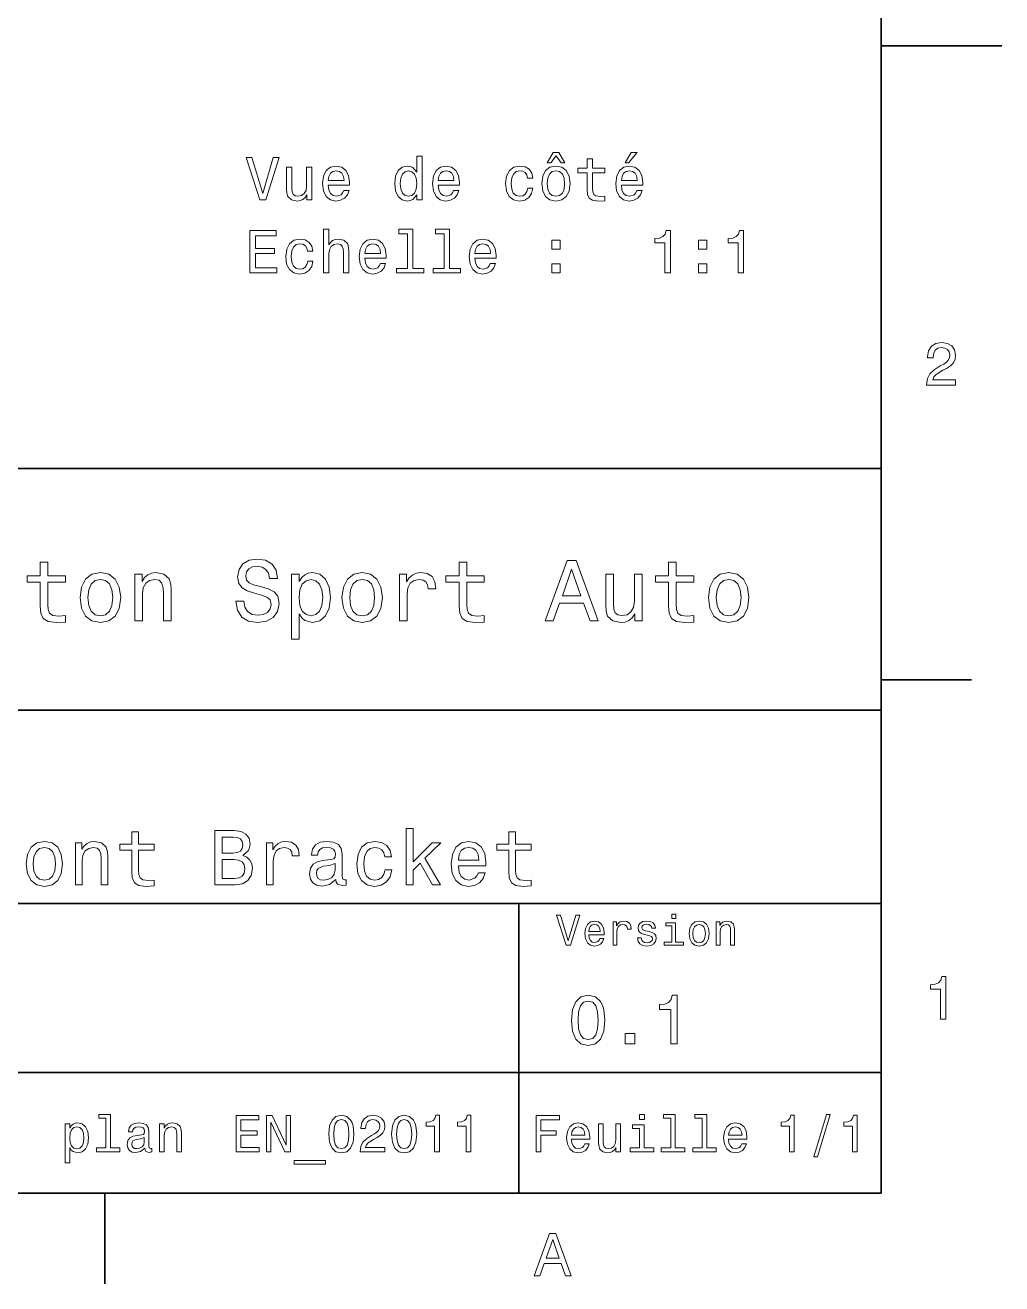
# Model space of a CAD drawing. Extents: x 0 to 297, y 0 to 210.
# Drawn here: x 216.1 to 297, y 2.5 to 106.7 of the extents above; entities that cross this region are included whole.
import ezdxf

# ---------------------------------------------------------------- set-up
doc = ezdxf.new("R2010")
doc.units = 0

msp = doc.modelspace()

# ---------------------------------------------------------------- linework, layer by layer
at = {"color": 7, "lineweight": 35}
for p, q in [((287, 10), (287, 200)), ((97, 70), (287, 70)), ((287, 70), (287, 10)), ((162, 50), (287, 50)), ((162, 34), (287, 34)), ((257, 10), (257, 34)), ((162, 20), (287, 20)), ((10, 10), (287, 10)), ((97, 10), (287, 10))]:
    msp.add_line(p, q, dxfattribs=at)
at = {"color": 7, "lineweight": 35, "ltscale": 0.25}
msp.add_line((287, 105), (297, 105), dxfattribs=at)
at = {"color": 7, "lineweight": 35, "ltscale": 0.1875}
for p, q in [((287, 52.5), (294.5, 52.5)), ((222.699997, 10), (222.699997, 2.5))]:
    msp.add_line(p, q, dxfattribs=at)
at = {"color": 7, "lineweight": 13}
for points in [[(259.344025, 95.318878), (259.641571, 95.318878), (260.070251, 95.878677), (260.493866, 95.318878), (260.791412, 95.318878), (260.312317, 96.176224), (259.828156, 96.176224)], [(265.789246, 95.318878), (266.086823, 95.318878), (266.787811, 96.176224), (266.293579, 96.176224)], [(236.654541, 95.747551), (235.777008, 92.767006), (234.874283, 95.747551), (234.395172, 95.747551), (235.524857, 92.242508), (236.029175, 92.242508), (237.133636, 95.747551)], [(239.856979, 94.950722), (239.413177, 94.950722), (239.413177, 93.387321), (239.362747, 93.024208), (239.216492, 92.761963), (238.989548, 92.600578), (238.692001, 92.550148), (238.454971, 92.590492), (238.303665, 92.711525), (238.217941, 92.918297), (238.197769, 93.210808), (238.197769, 94.950722), (237.753967, 94.950722), (237.753967, 93.170464), (237.769089, 92.812393), (237.864914, 92.514839), (238.157425, 92.242508), (238.626434, 92.14669), (238.878601, 92.181992), (239.095459, 92.272766), (239.282059, 92.429108), (239.43335, 92.656052), (239.43335, 92.242508), (239.856979, 92.242508)], [(241.193436, 93.46801), (242.968658, 93.46801), (242.973694, 93.674782), (242.893005, 94.254753), (242.671112, 94.688477), (242.318085, 94.950722), (241.84906, 95.046539), (241.390121, 94.945679), (241.037094, 94.663254), (240.81015, 94.204323), (240.729462, 93.599136), (240.805115, 92.978821), (241.032059, 92.524925), (241.380035, 92.242508), (241.833923, 92.14669), (242.227295, 92.21225), (242.550064, 92.38372), (242.787094, 92.656052), (242.923264, 93.019165), (242.484512, 93.019165), (242.393723, 92.817436), (242.262604, 92.666138), (241.889404, 92.545105), (241.601944, 92.600578), (241.385086, 92.777092), (241.243866, 93.064552), (241.193436, 93.452881)], [(248.541428, 92.661095), (248.541428, 92.242508), (248.985229, 92.242508), (248.985229, 95.863548), (248.546463, 95.863548), (248.546463, 94.537178), (248.208572, 94.920464), (248.001801, 95.011238), (247.764771, 95.046539), (247.33609, 94.945679), (247.003235, 94.663254), (246.786377, 94.209366), (246.710739, 93.599136), (246.786377, 92.988907), (247.003235, 92.529968), (247.33609, 92.242508), (247.764771, 92.14669), (248.001801, 92.181992), (248.213608, 92.272766)], [(250.301514, 93.46801), (252.076721, 93.46801), (252.081772, 93.674782), (252.001083, 94.254753), (251.779175, 94.688477), (251.426147, 94.950722), (250.957123, 95.046539), (250.498199, 94.945679), (250.145172, 94.663254), (249.918228, 94.204323), (249.83754, 93.599136), (249.913177, 92.978821), (250.140121, 92.524925), (250.488113, 92.242508), (250.942001, 92.14669), (251.335373, 92.21225), (251.658142, 92.38372), (251.895172, 92.656052), (252.031342, 93.019165), (251.592575, 93.019165), (251.501801, 92.817436), (251.370667, 92.666138), (250.997482, 92.545105), (250.710007, 92.600578), (250.493149, 92.777092), (250.351944, 93.064552), (250.301514, 93.452881)], [(257.710022, 94.053024), (258.148773, 94.053024), (258.057983, 94.456482), (257.841125, 94.774208), (257.503235, 94.970894), (257.064484, 95.046539), (256.580322, 94.945679), (256.212158, 94.663254), (255.980194, 94.204323), (255.89949, 93.58905), (255.975143, 92.978821), (256.202087, 92.524925), (256.56015, 92.242508), (257.049347, 92.14669), (257.483063, 92.222336), (257.820953, 92.434151), (258.052948, 92.767006), (258.153809, 93.210808), (257.730194, 93.210808), (257.654541, 92.928391), (257.513336, 92.716568), (257.311584, 92.585449), (257.064484, 92.545105), (256.756836, 92.610664), (256.534943, 92.812393), (256.398773, 93.140205), (256.353394, 93.604179), (256.398773, 94.058067), (256.539978, 94.38588), (256.766937, 94.587608), (257.064484, 94.658211), (257.326721, 94.612823), (257.523407, 94.496834), (257.654541, 94.305191)], [(258.890137, 93.594093), (258.970825, 92.978821), (259.20282, 92.524925), (259.570953, 92.242508), (260.065186, 92.14669), (260.554382, 92.242508), (260.922546, 92.519882), (261.154541, 92.973778), (261.240265, 93.594093), (261.154541, 94.209366), (260.922546, 94.668297), (260.554382, 94.945679), (260.065186, 95.046539), (259.570953, 94.945679), (259.20282, 94.663254), (258.970825, 94.209366)], [(262.652374, 94.481705), (262.652374, 93.125076), (262.682648, 92.68631), (262.823853, 92.38372), (263.106262, 92.207207), (263.585358, 92.14669), (264.109863, 92.171906), (264.109863, 92.555191), (263.726593, 92.524925), (263.378601, 92.565277), (263.191986, 92.691353), (263.111298, 92.903168), (263.096191, 93.200722), (263.096191, 94.481705), (264.109863, 94.481705), (264.109863, 94.85994), (263.096191, 94.85994), (263.096191, 95.651733), (262.652374, 95.651733), (262.652374, 94.85994), (261.885803, 94.85994), (261.885803, 94.481705)], [(265.481628, 93.46801), (267.256836, 93.46801), (267.261871, 93.674782), (267.181183, 94.254753), (266.95929, 94.688477), (266.606262, 94.950722), (266.137238, 95.046539), (265.678314, 94.945679), (265.325287, 94.663254), (265.098328, 94.204323), (265.017639, 93.599136), (265.093292, 92.978821), (265.320251, 92.524925), (265.668213, 92.242508), (266.122101, 92.14669), (266.515503, 92.21225), (266.838257, 92.38372), (267.075287, 92.656052), (267.211456, 93.019165), (266.772705, 93.019165), (266.681915, 92.817436), (266.550781, 92.666138), (266.177582, 92.545105), (265.890137, 92.600578), (265.673279, 92.777092), (265.532043, 93.064552), (265.481628, 93.452881)], [(241.193436, 93.841209), (241.248917, 94.189194), (241.385086, 94.446396), (241.591858, 94.602737), (241.864197, 94.658211), (242.131485, 94.602737), (242.338257, 94.446396), (242.46434, 94.189194), (242.50972, 93.841209)], [(247.840408, 94.648125), (248.132919, 94.577522), (248.354828, 94.380836), (248.485947, 94.053024), (248.536377, 93.599136), (248.485947, 93.140205), (248.354828, 92.812393), (248.132919, 92.610664), (247.840408, 92.545105), (247.563034, 92.610664), (247.351227, 92.812393), (247.210007, 93.145248), (247.164627, 93.599136), (247.210007, 94.047981), (247.351227, 94.375793), (247.563034, 94.577522)], [(250.301514, 93.841209), (250.356979, 94.189194), (250.493149, 94.446396), (250.699921, 94.602737), (250.97226, 94.658211), (251.239548, 94.602737), (251.44632, 94.446396), (251.572403, 94.189194), (251.617798, 93.841209)], [(259.344025, 93.599136), (259.389404, 94.053024), (259.530609, 94.380836), (259.757568, 94.582565), (260.065186, 94.653168), (260.367798, 94.582565), (260.594727, 94.38588), (260.735962, 94.053024), (260.786377, 93.599136), (260.735962, 93.140205), (260.594727, 92.80735), (260.367798, 92.605621), (260.065186, 92.540062), (259.757568, 92.605621), (259.530609, 92.80735), (259.389404, 93.140205)], [(265.481628, 93.841209), (265.537109, 94.189194), (265.673279, 94.446396), (265.880035, 94.602737), (266.152374, 94.658211), (266.419678, 94.602737), (266.626434, 94.446396), (266.752502, 94.189194), (266.797913, 93.841209)], [(234.717941, 86.195679), (236.936951, 86.195679), (236.936951, 86.619308), (235.181915, 86.619308), (235.181915, 87.804466), (236.745316, 87.804466), (236.745316, 88.223053), (235.181915, 88.223053), (235.181915, 89.272049), (236.896606, 89.272049), (236.896606, 89.695679), (234.717941, 89.695679)], [(240.805115, 86.195679), (241.248917, 86.195679), (241.248917, 87.759079), (241.294312, 88.117149), (241.440552, 88.379395), (241.667511, 88.540779), (241.970093, 88.601295), (242.212173, 88.550865), (242.363464, 88.414696), (242.439117, 88.187752), (242.46434, 87.885162), (242.46434, 86.195679), (242.908142, 86.195679), (242.908142, 87.975937), (242.88797, 88.334007), (242.79718, 88.631561), (242.499634, 88.903893), (242.03566, 88.99971), (241.783493, 88.964409), (241.566635, 88.868591), (241.385086, 88.717293), (241.248917, 88.510521), (241.248917, 89.816719), (240.805115, 89.816719)], [(247.75972, 89.44352), (247.75972, 86.568878), (246.846893, 86.568878), (246.846893, 86.195679), (249.111313, 86.195679), (249.111313, 86.568878), (248.203522, 86.568878), (248.203522, 89.816719), (247.063751, 89.816719), (247.063751, 89.44352)], [(250.795746, 89.44352), (250.795746, 86.568878), (249.882919, 86.568878), (249.882919, 86.195679), (252.147339, 86.195679), (252.147339, 86.568878), (251.239548, 86.568878), (251.239548, 89.816719), (250.099777, 89.816719), (250.099777, 89.44352)], [(269.082489, 86.195679), (269.541412, 86.195679), (269.541412, 89.720894), (269.198486, 89.720894), (269.107697, 89.413261), (268.926147, 89.206482), (268.648773, 89.085449), (268.265472, 89.045105), (268.265472, 88.687035), (269.082489, 88.687035)], [(275.154541, 86.195679), (275.613464, 86.195679), (275.613464, 89.720894), (275.270538, 89.720894), (275.179749, 89.413261), (274.998199, 89.206482), (274.720825, 89.085449), (274.337524, 89.045105), (274.337524, 88.687035), (275.154541, 88.687035)], [(239.493866, 88.006195), (239.932632, 88.006195), (239.841858, 88.409653), (239.625, 88.727379), (239.287094, 88.924065), (238.848343, 88.99971), (238.364197, 88.898849), (237.996033, 88.616425), (237.764053, 88.157494), (237.68335, 87.542221), (237.759003, 86.931992), (237.985947, 86.478096), (238.344025, 86.195679), (238.833206, 86.099861), (239.266922, 86.175507), (239.604828, 86.387321), (239.836807, 86.720177), (239.937683, 87.163979), (239.514053, 87.163979), (239.4384, 86.881561), (239.29718, 86.669739), (239.095459, 86.53862), (238.848343, 86.498276), (238.54071, 86.563835), (238.318802, 86.765564), (238.182632, 87.093376), (238.137238, 87.55735), (238.182632, 88.011238), (238.323837, 88.33905), (238.550797, 88.540779), (238.848343, 88.611382), (239.11058, 88.565994), (239.307281, 88.450005), (239.4384, 88.258362)], [(244.229462, 87.421181), (246.004684, 87.421181), (246.00972, 87.627953), (245.929031, 88.207924), (245.707123, 88.641647), (245.354111, 88.903893), (244.885086, 88.99971), (244.426147, 88.898849), (244.07312, 88.616425), (243.846176, 88.157494), (243.765488, 87.552307), (243.841141, 86.931992), (244.068085, 86.478096), (244.416061, 86.195679), (244.869949, 86.099861), (245.263321, 86.165421), (245.58609, 86.336891), (245.82312, 86.609222), (245.95929, 86.972336), (245.520538, 86.972336), (245.429749, 86.770607), (245.29863, 86.619308), (244.92543, 86.498276), (244.63797, 86.553749), (244.421112, 86.730263), (244.279892, 87.017723), (244.229462, 87.406052)], [(244.229462, 87.79438), (244.284943, 88.142365), (244.421112, 88.399567), (244.627884, 88.555908), (244.900208, 88.611382), (245.167511, 88.555908), (245.374283, 88.399567), (245.500351, 88.142365), (245.545746, 87.79438)], [(253.33754, 87.421181), (255.112747, 87.421181), (255.117798, 87.627953), (255.037109, 88.207924), (254.815201, 88.641647), (254.462173, 88.903893), (253.993149, 88.99971), (253.534225, 88.898849), (253.181198, 88.616425), (252.954254, 88.157494), (252.87355, 87.552307), (252.949203, 86.931992), (253.176147, 86.478096), (253.524139, 86.195679), (253.978027, 86.099861), (254.371399, 86.165421), (254.694168, 86.336891), (254.931198, 86.609222), (255.067352, 86.972336), (254.628601, 86.972336), (254.537827, 86.770607), (254.406693, 86.619308), (254.033493, 86.498276), (253.746033, 86.553749), (253.529175, 86.730263), (253.38797, 87.017723), (253.33754, 87.406052)], [(253.33754, 87.79438), (253.393005, 88.142365), (253.529175, 88.399567), (253.735947, 88.555908), (254.008286, 88.611382), (254.275574, 88.555908), (254.482346, 88.399567), (254.608429, 88.142365), (254.653809, 87.79438)], [(259.717224, 88.152451), (260.413177, 88.152451), (260.413177, 88.903893), (259.717224, 88.903893)], [(271.861298, 88.152451), (272.557281, 88.152451), (272.557281, 88.903893), (271.861298, 88.903893)], [(259.717224, 86.195679), (260.413177, 86.195679), (260.413177, 86.947121), (259.717224, 86.947121)], [(271.861298, 86.195679), (272.557281, 86.195679), (272.557281, 86.947121), (271.861298, 86.947121)], [(290.76947, 76.916786), (293.175079, 76.916786), (293.175079, 77.350502), (291.273773, 77.350502), (291.3797, 77.587532), (291.561249, 77.784218), (292.121033, 78.142288), (292.418579, 78.293587), (292.751434, 78.510445), (292.988464, 78.762604), (293.124634, 79.060158), (293.175079, 79.398056), (293.089355, 79.821686), (292.852325, 80.154541), (292.489197, 80.366356), (292.020172, 80.442001), (291.536041, 80.35627), (291.167877, 80.119232), (290.930847, 79.740997), (290.850159, 79.241714), (290.850159, 79.171112), (291.309082, 79.171112), (291.309082, 79.211456), (291.354462, 79.554398), (291.490631, 79.806557), (291.707489, 79.967941), (291.994965, 80.023415), (292.287476, 79.972984), (292.504333, 79.846901), (292.645538, 79.650215), (292.695984, 79.403099), (292.660675, 79.171112), (292.56485, 78.974426), (292.403473, 78.802956), (292.181549, 78.651657), (291.884003, 78.490273), (291.389771, 78.177589), (291.041779, 77.844742), (290.835022, 77.441284), (290.76947, 76.931915)], [(217.353027, 60.579971), (217.353027, 58.64193), (217.396255, 58.015129), (217.597992, 57.582851), (218.001434, 57.330688), (218.685883, 57.244236), (219.43515, 57.280258), (219.43515, 57.827808), (218.887604, 57.78458), (218.390488, 57.842216), (218.123917, 58.022331), (218.008652, 58.324928), (217.98703, 58.75), (217.98703, 60.579971), (219.43515, 60.579971), (219.43515, 61.120316), (217.98703, 61.120316), (217.98703, 62.251438), (217.353027, 62.251438), (217.353027, 61.120316), (216.257935, 61.120316), (216.257935, 60.579971)], [(234.20462, 59.030979), (233.548996, 59.030979), (233.693085, 58.267288), (234.053314, 57.70533), (234.608078, 57.366714), (235.357361, 57.244236), (236.099426, 57.359509), (236.654175, 57.67651), (237.007202, 58.17363), (237.136902, 58.82925), (237.028824, 59.420029), (236.726227, 59.801872), (236.236313, 60.054031), (235.580704, 60.241352), (235.018738, 60.378242), (234.651306, 60.536743), (234.442368, 60.767288), (234.377533, 61.127522), (234.442368, 61.451729), (234.629684, 61.696686), (234.917877, 61.862389), (235.314133, 61.920029), (235.71759, 61.84798), (236.034592, 61.653458), (236.24353, 61.32925), (236.344391, 60.889767), (237, 60.889767), (237, 60.904179), (236.884735, 61.581409), (236.546112, 62.085732), (236.01297, 62.402737), (235.292511, 62.510807), (234.644104, 62.402737), (234.139771, 62.100143), (233.815567, 61.631844), (233.700287, 61.026657), (233.793961, 60.486309), (234.067734, 60.118874), (234.5, 59.873917), (235.09079, 59.6866), (235.674362, 59.520893), (236.113831, 59.362389), (236.380402, 59.131844), (236.47406, 58.757202), (236.387619, 58.375359), (236.164276, 58.087173), (235.825653, 57.907059), (235.386169, 57.849422), (234.896255, 57.928673), (234.521622, 58.159222), (234.283875, 58.533859)], [(252.05043, 60.579971), (252.05043, 58.64193), (252.093658, 58.015129), (252.29538, 57.582851), (252.698853, 57.330688), (253.383286, 57.244236), (254.132568, 57.280258), (254.132568, 57.827808), (253.585022, 57.78458), (253.087891, 57.842216), (252.82132, 58.022331), (252.706055, 58.324928), (252.684448, 58.75), (252.684448, 60.579971), (254.132568, 60.579971), (254.132568, 61.120316), (252.684448, 61.120316), (252.684448, 62.251438), (252.05043, 62.251438), (252.05043, 61.120316), (250.955322, 61.120316), (250.955322, 60.579971)], [(259.175781, 57.381123), (259.838623, 57.381123), (260.364563, 58.850864), (262.360229, 58.850864), (262.886169, 57.381123), (263.563416, 57.381123), (261.733429, 62.388329), (260.998566, 62.388329)], [(260.595093, 59.463257), (261.365997, 61.667866), (262.136902, 59.463257)], [(269.399109, 60.579971), (269.399109, 58.64193), (269.442352, 58.015129), (269.644073, 57.582851), (270.047546, 57.330688), (270.731995, 57.244236), (271.481262, 57.280258), (271.481262, 57.827808), (270.933716, 57.78458), (270.436584, 57.842216), (270.170013, 58.022331), (270.054749, 58.324928), (270.033142, 58.75), (270.033142, 60.579971), (271.481262, 60.579971), (271.481262, 61.120316), (270.033142, 61.120316), (270.033142, 62.251438), (269.399109, 62.251438), (269.399109, 61.120316), (268.304016, 61.120316), (268.304016, 60.579971)], [(220.65274, 59.311958), (220.768005, 58.432995), (221.099426, 57.78458), (221.625366, 57.381123), (222.331421, 57.244236), (223.030258, 57.381123), (223.556198, 57.777374), (223.887604, 58.425793), (224.010086, 59.311958), (223.887604, 60.190922), (223.556198, 60.846542), (223.030258, 61.242794), (222.331421, 61.386887), (221.625366, 61.242794), (221.099426, 60.839336), (220.768005, 60.190922)], [(221.301147, 59.319164), (221.365997, 59.967579), (221.567719, 60.435879), (221.891937, 60.72406), (222.331421, 60.824928), (222.763687, 60.72406), (223.087891, 60.443081), (223.289627, 59.967579), (223.361679, 59.319164), (223.289627, 58.663544), (223.087891, 58.188038), (222.763687, 57.899853), (222.331421, 57.806194), (221.891937, 57.899853), (221.567719, 58.188038), (221.365997, 58.663544)], [(225.177246, 57.381123), (225.811249, 57.381123), (225.811249, 59.614552), (225.876083, 60.12608), (226.085022, 60.500717), (226.409225, 60.731266), (226.841507, 60.817722), (227.187317, 60.745674), (227.403458, 60.551151), (227.511536, 60.226944), (227.547546, 59.794666), (227.547546, 57.381123), (228.181564, 57.381123), (228.181564, 59.924351), (228.15274, 60.435879), (228.023056, 60.86095), (227.597992, 61.25), (226.935165, 61.386887), (226.567719, 61.336452), (226.257935, 61.199566), (225.991364, 60.969017), (225.782425, 60.659222), (225.782425, 61.25), (225.177246, 61.25)], [(238.786743, 60.652016), (238.786743, 61.25), (238.15274, 61.25), (238.15274, 55.882565), (238.786743, 55.882565), (238.786743, 57.971901), (239.010101, 57.633286), (239.262253, 57.409943), (239.896271, 57.244236), (240.50145, 57.381123), (240.976959, 57.791786), (241.286743, 58.440201), (241.402023, 59.319164), (241.286743, 60.190922), (240.976959, 60.839336), (240.50145, 61.242794), (239.896271, 61.386887), (239.550446, 61.343658), (239.255051, 61.206772), (239.002899, 60.976223)], [(239.788193, 57.8134), (239.363129, 57.907059), (239.053314, 58.195244), (238.858795, 58.663544), (238.793945, 59.319164), (238.858795, 59.967579), (239.053314, 60.435879), (239.363129, 60.716858), (239.788193, 60.817722), (240.177246, 60.716858), (240.48703, 60.428673), (240.681564, 59.960373), (240.753601, 59.319164), (240.681564, 58.67075), (240.48703, 58.195244), (240.177246, 57.907059)], [(242.338623, 59.311958), (242.453888, 58.432995), (242.785309, 57.78458), (243.311249, 57.381123), (244.017303, 57.244236), (244.716141, 57.381123), (245.242081, 57.777374), (245.573486, 58.425793), (245.695969, 59.311958), (245.573486, 60.190922), (245.242081, 60.846542), (244.716141, 61.242794), (244.017303, 61.386887), (243.311249, 61.242794), (242.785309, 60.839336), (242.453888, 60.190922)], [(242.98703, 59.319164), (243.05188, 59.967579), (243.253601, 60.435879), (243.57782, 60.72406), (244.017303, 60.824928), (244.449585, 60.72406), (244.773773, 60.443081), (244.97551, 59.967579), (245.047546, 59.319164), (244.97551, 58.663544), (244.773773, 58.188038), (244.449585, 57.899853), (244.017303, 57.806194), (243.57782, 57.899853), (243.253601, 58.188038), (243.05188, 58.663544)], [(247.100861, 57.381123), (247.734863, 57.381123), (247.734863, 59.592937), (247.799713, 60.12608), (247.994232, 60.507923), (248.311249, 60.738472), (248.736313, 60.817722), (249.053314, 60.767288), (249.291077, 60.623199), (249.435165, 60.378242), (249.485596, 60.046829), (250.126801, 60.046829), (250.040344, 60.630402), (249.802597, 61.048271), (249.406342, 61.30043), (248.865997, 61.386887), (248.498566, 61.32925), (248.181549, 61.185158), (247.900574, 60.940201), (247.677246, 60.608788), (247.677246, 61.25), (247.100861, 61.25)], [(267.194519, 61.25), (266.560516, 61.25), (266.560516, 59.016571), (266.488464, 58.497837), (266.279541, 58.123196), (265.955322, 57.892651), (265.530243, 57.820602), (265.19165, 57.878242), (264.975494, 58.051151), (264.853027, 58.346542), (264.824219, 58.764408), (264.824219, 61.25), (264.190186, 61.25), (264.190186, 58.706772), (264.211792, 58.195244), (264.348694, 57.770172), (264.766571, 57.381123), (265.436584, 57.244236), (265.796814, 57.294666), (266.106628, 57.424351), (266.373199, 57.647694), (266.589325, 57.971901), (266.589325, 57.381123), (267.194519, 57.381123)], [(272.698853, 59.311958), (272.814117, 58.432995), (273.145508, 57.78458), (273.671448, 57.381123), (274.377502, 57.244236), (275.076355, 57.381123), (275.602295, 57.777374), (275.933716, 58.425793), (276.056183, 59.311958), (275.933716, 60.190922), (275.602295, 60.846542), (275.076355, 61.242794), (274.377502, 61.386887), (273.671448, 61.242794), (273.145508, 60.839336), (272.814117, 60.190922)], [(273.34726, 59.319164), (273.412109, 59.967579), (273.613831, 60.435879), (273.938019, 60.72406), (274.377502, 60.824928), (274.809784, 60.72406), (275.134003, 60.443081), (275.335724, 59.967579), (275.407776, 59.319164), (275.335724, 58.663544), (275.134003, 58.188038), (274.809784, 57.899853), (274.377502, 57.806194), (273.938019, 57.899853), (273.613831, 58.188038), (273.412109, 58.663544)], [(224.922913, 38.409222), (224.922913, 36.664986), (224.961807, 36.100864), (225.143372, 35.711815), (225.506485, 35.484871), (226.122467, 35.407059), (226.796829, 35.43948), (226.796829, 35.932274), (226.304031, 35.893372), (225.856628, 35.945244), (225.616714, 36.107349), (225.51297, 36.379681), (225.493515, 36.762245), (225.493515, 38.409222), (226.796829, 38.409222), (226.796829, 38.895531), (225.493515, 38.895531), (225.493515, 39.913544), (224.922913, 39.913544), (224.922913, 38.895531), (223.937317, 38.895531), (223.937317, 38.409222)], [(234.117432, 37.961815), (234.57132, 38.337894), (234.688034, 38.590778), (234.726944, 38.902016), (234.642639, 39.388329), (234.389771, 39.738472), (233.981262, 39.95245), (233.41066, 40.030258), (231.809082, 40.030258), (231.809082, 35.530258), (233.501434, 35.530258), (234.104462, 35.621037), (234.551865, 35.886887), (234.830688, 36.308357), (234.927948, 36.87896), (234.869598, 37.261528), (234.713974, 37.57925), (234.46109, 37.812679)], [(247.656342, 35.530258), (248.226944, 35.530258), (248.226944, 36.755764), (248.823486, 37.332851), (249.847977, 35.530258), (250.489899, 35.530258), (249.212524, 37.728386), (250.522324, 39.012245), (249.802582, 39.012245), (248.226944, 37.443081), (248.226944, 40.185879), (247.656342, 40.185879)], [(256.150574, 38.409222), (256.150574, 36.664986), (256.189484, 36.100864), (256.371033, 35.711815), (256.734131, 35.484871), (257.350128, 35.407059), (258.024475, 35.43948), (258.024475, 35.932274), (257.531677, 35.893372), (257.08429, 35.945244), (256.84436, 36.107349), (256.740631, 36.379681), (256.721191, 36.762245), (256.721191, 38.409222), (258.024475, 38.409222), (258.024475, 38.895531), (256.721191, 38.895531), (256.721191, 39.913544), (256.150574, 39.913544), (256.150574, 38.895531), (255.164978, 38.895531), (255.164978, 38.409222)], [(216.182281, 37.268009), (216.286026, 36.476944), (216.58429, 35.893372), (217.057632, 35.530258), (217.693085, 35.407059), (218.322052, 35.530258), (218.79538, 35.886887), (219.093658, 36.470459), (219.203888, 37.268009), (219.093658, 38.059078), (218.79538, 38.649136), (218.322052, 39.005764), (217.693085, 39.135445), (217.057632, 39.005764), (216.58429, 38.642651), (216.286026, 38.059078)], [(216.765854, 37.274494), (216.824203, 37.858067), (217.005768, 38.279537), (217.297546, 38.538902), (217.693085, 38.629681), (218.082123, 38.538902), (218.373917, 38.286022), (218.555481, 37.858067), (218.620316, 37.274494), (218.555481, 36.684437), (218.373917, 36.256481), (218.082123, 35.997116), (217.693085, 35.912823), (217.297546, 35.997116), (217.005768, 36.256481), (216.824203, 36.684437)], [(220.254318, 35.530258), (220.824921, 35.530258), (220.824921, 37.540344), (220.883286, 38.000721), (221.07132, 38.337894), (221.363113, 38.545387), (221.752167, 38.623199), (222.0634, 38.558357), (222.257919, 38.383286), (222.355179, 38.091499), (222.387604, 37.70245), (222.387604, 35.530258), (222.958206, 35.530258), (222.958206, 37.819164), (222.932281, 38.279537), (222.815552, 38.662102), (222.432999, 39.012245), (221.836456, 39.135445), (221.505768, 39.090057), (221.226944, 38.966858), (220.98703, 38.759365), (220.798981, 38.480545), (220.798981, 39.012245), (220.254318, 39.012245)], [(233.28746, 38.162823), (232.405609, 38.162823), (232.405609, 39.492073), (233.339325, 39.492073), (233.689484, 39.453171), (233.935883, 39.336452), (234.085007, 39.135445), (234.136887, 38.837173), (234.078522, 38.538902), (233.922913, 38.331409), (233.657059, 38.201729)], [(236.082123, 35.530258), (236.65274, 35.530258), (236.65274, 37.520893), (236.71109, 38.000721), (236.886169, 38.344379), (237.171463, 38.551872), (237.554031, 38.623199), (237.839325, 38.577808), (238.053314, 38.448124), (238.182983, 38.227665), (238.228378, 37.929394), (238.805466, 37.929394), (238.727661, 38.454609), (238.513687, 38.830692), (238.157059, 39.057636), (237.670746, 39.135445), (237.340057, 39.083572), (237.054749, 38.953888), (236.801865, 38.733429), (236.600861, 38.435158), (236.600861, 39.012245), (236.082123, 39.012245)], [(241.840057, 35.98415), (241.840057, 35.964695), (241.872467, 35.744236), (241.969727, 35.588615), (242.378235, 35.465416), (242.695953, 35.517288), (242.695953, 35.958214), (242.559784, 35.938759), (242.378235, 36.023052), (242.34581, 36.282421), (242.34581, 38.085014), (242.268005, 38.545387), (242.041061, 38.869595), (241.645523, 39.064121), (241.087891, 39.135445), (240.543213, 39.057636), (240.141205, 38.837173), (239.888321, 38.493515), (239.804031, 38.039623), (239.804031, 38.000721), (240.316284, 38.000721), (240.361664, 38.273052), (240.504318, 38.467579), (240.737747, 38.584293), (241.068436, 38.629681), (241.386169, 38.59726), (241.613098, 38.5), (241.749268, 38.331409), (241.794662, 38.09798), (241.768723, 37.825645), (241.664978, 37.68948), (241.405609, 37.624638), (240.919312, 37.572765), (240.361664, 37.456051), (239.966125, 37.248558), (239.732697, 36.924351), (239.661377, 36.444523), (239.726227, 36.016571), (239.927231, 35.698845), (240.251434, 35.497837), (240.698837, 35.426514), (241.301865, 35.562679)], [(245.892639, 37.858067), (246.456757, 37.858067), (246.340057, 38.376801), (246.061234, 38.785301), (245.626801, 39.038185), (245.062683, 39.135445), (244.440201, 39.005764), (243.966858, 38.642651), (243.668579, 38.052593), (243.564835, 37.261528), (243.662094, 36.476944), (243.953888, 35.893372), (244.414261, 35.530258), (245.043213, 35.407059), (245.600861, 35.504322), (246.035294, 35.776657), (246.333572, 36.204609), (246.463257, 36.775215), (245.918579, 36.775215), (245.82132, 36.412102), (245.639771, 36.139767), (245.380402, 35.97118), (245.062683, 35.919308), (244.667145, 36.003601), (244.381836, 36.262966), (244.206757, 36.684437), (244.148407, 37.280979), (244.206757, 37.864552), (244.388321, 38.286022), (244.680115, 38.545387), (245.062683, 38.636166), (245.399841, 38.577808), (245.65274, 38.428673), (245.82132, 38.182274)], [(251.981262, 37.105907), (254.263672, 37.105907), (254.270172, 37.371758), (254.166412, 38.117435), (253.881119, 38.675072), (253.427231, 39.012245), (252.824203, 39.135445), (252.234146, 39.005764), (251.780243, 38.642651), (251.488464, 38.052593), (251.38472, 37.274494), (251.481979, 36.476944), (251.773773, 35.893372), (252.221176, 35.530258), (252.804749, 35.407059), (253.310516, 35.491352), (253.725494, 35.711815), (254.030243, 36.061958), (254.205322, 36.528816), (253.641205, 36.528816), (253.52449, 36.269451), (253.355896, 36.074928), (252.876068, 35.919308), (252.50647, 35.990631), (252.227661, 36.217579), (252.046097, 36.587173), (251.981262, 37.086452)], [(251.981262, 37.585735), (252.052582, 38.033138), (252.227661, 38.363831), (252.4935, 38.564842), (252.843658, 38.636166), (253.187317, 38.564842), (253.453156, 38.363831), (253.615265, 38.033138), (253.673615, 37.585735)], [(233.430115, 36.068443), (232.405609, 36.068443), (232.405609, 37.618156), (233.37175, 37.618156), (233.780258, 37.572765), (234.072037, 37.4366), (234.247116, 37.203171), (234.305466, 36.865993), (234.247116, 36.509365), (234.085007, 36.262966), (233.812683, 36.113831)], [(241.775208, 36.749279), (241.697403, 36.412102), (241.489899, 36.152737), (241.178665, 35.98415), (240.796112, 35.925793), (240.549713, 35.958214), (240.374634, 36.061958), (240.264404, 36.243515), (240.231979, 36.496395), (240.257919, 36.723343), (240.361664, 36.885445), (240.776642, 37.067001), (241.301865, 37.14481), (241.775208, 37.30043)], [(261.71109, 33.03458), (261.08429, 30.905619), (260.439484, 33.03458), (260.09726, 33.03458), (260.904175, 30.530979), (261.264404, 30.530979), (262.053314, 33.03458)], [(262.784576, 31.40634), (264.052582, 31.40634), (264.056183, 31.554033), (263.998566, 31.9683), (263.840057, 32.278099), (263.587891, 32.465416), (263.252869, 32.533859), (262.925079, 32.461815), (262.672913, 32.260086), (262.510803, 31.932276), (262.453156, 31.5), (262.507202, 31.056915), (262.669312, 30.732708), (262.917877, 30.530979), (263.242065, 30.462536), (263.523041, 30.509365), (263.753601, 30.631844), (263.922913, 30.826368), (264.020172, 31.085733), (263.706787, 31.085733), (263.641937, 30.941643), (263.548279, 30.833572), (263.281708, 30.747118), (263.076355, 30.786743), (262.921478, 30.912823), (262.820618, 31.118155), (262.784576, 31.395533)], [(264.794678, 30.530979), (265.111664, 30.530979), (265.111664, 31.636887), (265.144104, 31.903458), (265.241364, 32.094379), (265.399841, 32.209652), (265.612396, 32.249279), (265.770905, 32.224064), (265.889771, 32.152016), (265.961823, 32.029537), (265.98703, 31.863832), (266.307648, 31.863832), (266.264404, 32.155621), (266.145538, 32.364552), (265.947418, 32.490635), (265.677246, 32.533859), (265.49353, 32.505043), (265.335022, 32.432995), (265.194519, 32.310516), (265.082855, 32.144814), (265.082855, 32.465416), (264.794678, 32.465416)], [(267.791779, 31.658501), (267.485596, 31.730547), (267.258636, 31.8134), (267.182983, 31.982708), (267.20462, 32.101585), (267.280273, 32.188038), (267.40274, 32.242073), (267.579254, 32.263687), (267.748566, 32.242073), (267.881836, 32.177231), (267.968292, 32.079971), (268.004333, 31.950287), (268.314117, 31.950287), (268.314117, 31.957493), (268.260101, 32.191643), (268.112396, 32.375359), (267.881836, 32.490635), (267.579254, 32.533859), (267.273041, 32.490635), (267.049713, 32.371758), (266.90921, 32.195244), (266.865997, 31.971901), (266.898407, 31.755764), (266.999268, 31.604465), (267.164978, 31.496397), (267.406342, 31.420748), (267.759369, 31.334293), (267.975494, 31.244236), (268.033142, 31.17219), (268.054749, 31.064121), (268.022339, 30.930836), (267.935883, 30.829971), (267.79538, 30.765129), (267.608063, 30.743515), (267.409943, 30.765129), (267.265839, 30.840778), (267.168579, 30.963255), (267.128967, 31.132565), (266.822754, 31.132565), (266.873199, 30.844379), (267.020905, 30.635447), (267.255035, 30.509365), (267.579254, 30.462536), (267.917877, 30.509365), (268.166412, 30.635447), (268.317719, 30.837175), (268.371765, 31.100143), (268.332123, 31.327089), (268.220459, 31.481987), (268.036743, 31.582851)], [(269.981995, 30.79755), (269.981995, 32.400574), (269.167877, 32.400574), (269.167877, 32.130402), (269.664978, 32.130402), (269.664978, 30.79755), (269.016571, 30.79755), (269.016571, 30.530979), (270.637604, 30.530979), (270.637604, 30.79755)], [(269.992798, 33.117435), (269.657776, 33.117435), (269.657776, 32.757202), (269.992798, 32.757202)], [(271.087891, 31.496397), (271.145538, 31.056915), (271.311249, 30.732708), (271.574219, 30.530979), (271.927246, 30.462536), (272.276672, 30.530979), (272.539612, 30.729107), (272.705322, 31.053314), (272.766571, 31.496397), (272.705322, 31.935879), (272.539612, 32.263687), (272.276672, 32.461815), (271.927246, 32.533859), (271.574219, 32.461815), (271.311249, 32.260086), (271.145538, 31.935879)], [(273.350159, 30.530979), (273.667145, 30.530979), (273.667145, 31.647694), (273.699554, 31.903458), (273.804047, 32.090778), (273.966125, 32.206051), (274.182281, 32.249279), (274.355194, 32.213257), (274.463257, 32.115993), (274.517303, 31.95389), (274.535309, 31.737751), (274.535309, 30.530979), (274.852295, 30.530979), (274.852295, 31.802593), (274.837891, 32.058357), (274.773041, 32.270893), (274.560516, 32.465416), (274.229095, 32.533859), (274.04538, 32.508644), (273.890503, 32.440201), (273.757202, 32.324928), (273.65274, 32.170029), (273.65274, 32.465416), (273.350159, 32.465416)], [(262.784576, 31.672911), (262.824219, 31.921469), (262.921478, 32.105186), (263.069153, 32.216858), (263.263702, 32.256485), (263.45462, 32.216858), (263.602295, 32.105186), (263.692352, 31.921469), (263.724792, 31.672911)], [(271.412109, 31.5), (271.444519, 31.824207), (271.54538, 32.058357), (271.707489, 32.20245), (271.927246, 32.25288), (272.143372, 32.20245), (272.305481, 32.061958), (272.406342, 31.824207), (272.442352, 31.5), (272.406342, 31.17219), (272.305481, 30.934437), (272.143372, 30.790344), (271.927246, 30.743515), (271.707489, 30.790344), (271.54538, 30.934437), (271.444519, 31.17219)], [(291.909241, 24.416786), (292.368164, 24.416786), (292.368164, 27.942001), (292.025208, 27.942001), (291.934448, 27.634365), (291.752899, 27.427593), (291.475525, 27.306557), (291.092224, 27.266211), (291.092224, 26.90814), (291.909241, 26.90814)], [(261.345825, 24.314121), (261.432281, 23.409224), (261.703156, 22.763689), (262.135437, 22.371759), (262.734863, 22.244957), (263.328522, 22.371759), (263.760803, 22.763689), (264.02594, 23.409224), (264.118164, 24.314121), (264.02594, 25.213257), (263.916412, 25.570606), (263.760803, 25.864553), (263.328522, 26.256485), (262.734863, 26.38905), (262.135437, 26.256485), (261.703156, 25.858791), (261.432281, 25.213257)], [(269.570618, 22.360231), (270.095093, 22.360231), (270.095093, 26.38905), (269.703156, 26.38905), (269.599426, 26.037464), (269.391937, 25.801153), (269.074921, 25.662825), (268.636902, 25.616714), (268.636902, 25.207493), (269.570618, 25.207493)], [(261.899139, 24.314121), (261.945251, 25.011528), (262.089325, 25.51297), (262.348694, 25.806917), (262.734863, 25.910664), (263.115265, 25.806917), (263.374634, 25.51297), (263.518738, 25.011528), (263.56485, 24.314121), (263.518738, 23.610952), (263.374634, 23.10951), (263.115265, 22.815563), (262.734863, 22.717581), (262.348694, 22.815563), (262.089325, 23.10951), (261.945251, 23.610952)], [(265.806915, 22.360231), (266.602295, 22.360231), (266.602295, 23.219021), (265.806915, 23.219021)], [(219.788193, 15.391211), (219.788193, 15.75), (219.407776, 15.75), (219.407776, 12.529539), (219.788193, 12.529539), (219.788193, 13.783141), (219.922195, 13.579971), (220.073486, 13.445966), (220.453888, 13.346542), (220.817001, 13.428675), (221.10231, 13.675073), (221.288193, 14.064121), (221.357346, 14.591499), (221.288193, 15.114553), (221.10231, 15.503603), (220.817001, 15.745678), (220.453888, 15.832133), (220.246399, 15.806196), (220.069168, 15.724064), (219.917877, 15.585735)], [(222.788193, 16.212536), (222.788193, 13.748559), (222.005768, 13.748559), (222.005768, 13.428675), (223.946686, 13.428675), (223.946686, 13.748559), (223.168594, 13.748559), (223.168594, 16.532421), (222.19165, 16.532421), (222.19165, 16.212536)], [(226.01297, 13.731268), (226.01297, 13.7183), (226.034592, 13.571326), (226.099426, 13.46758), (226.371765, 13.385448), (226.583588, 13.42003), (226.583588, 13.713977), (226.492798, 13.701009), (226.371765, 13.757205), (226.350159, 13.930116), (226.350159, 15.131845), (226.298279, 15.438761), (226.146973, 15.6549), (225.883286, 15.784582), (225.511536, 15.832133), (225.148422, 15.78026), (224.880402, 15.633286), (224.711823, 15.404179), (224.655624, 15.101585), (224.655624, 15.075649), (224.997131, 15.075649), (225.027374, 15.257205), (225.122482, 15.386889), (225.278107, 15.464698), (225.498566, 15.494957), (225.710388, 15.473343), (225.861679, 15.408502), (225.952454, 15.29611), (225.982712, 15.140491), (225.965424, 14.958934), (225.896255, 14.868156), (225.723343, 14.824928), (225.399139, 14.790346), (225.027374, 14.712537), (224.763687, 14.574208), (224.608078, 14.358069), (224.560516, 14.038185), (224.60376, 13.752882), (224.737762, 13.541066), (224.953888, 13.407061), (225.252167, 13.35951), (225.654175, 13.450289)], [(227.236313, 13.428675), (227.616714, 13.428675), (227.616714, 14.768732), (227.655624, 15.075649), (227.780975, 15.300432), (227.97551, 15.438761), (228.234879, 15.490635), (228.442368, 15.447407), (228.572052, 15.330692), (228.636887, 15.136168), (228.658508, 14.876801), (228.658508, 13.428675), (229.03891, 13.428675), (229.03891, 14.954612), (229.021622, 15.261528), (228.943817, 15.516571), (228.688766, 15.75), (228.291077, 15.832133), (228.070618, 15.801874), (227.884735, 15.719741), (227.724792, 15.581412), (227.599426, 15.395534), (227.599426, 15.75), (227.236313, 15.75)], [(233.574921, 13.428675), (235.476944, 13.428675), (235.476944, 13.791787), (233.97261, 13.791787), (233.97261, 14.807637), (235.312668, 14.807637), (235.312668, 15.166427), (233.97261, 15.166427), (233.97261, 16.065563), (235.442352, 16.065563), (235.442352, 16.428675), (233.574921, 16.428675)], [(236.099411, 13.428675), (236.458206, 13.428675), (236.458206, 15.888329), (237.608063, 13.428675), (238.070602, 13.428675), (238.070602, 16.428675), (237.707489, 16.428675), (237.707489, 13.969021), (236.570602, 16.428675), (236.099411, 16.428675)], [(241.247833, 14.894093), (241.312668, 14.215418), (241.515839, 13.731268), (241.840057, 13.43732), (242.289612, 13.342219), (242.734863, 13.43732), (243.059067, 13.731268), (243.257919, 14.215418), (243.327087, 14.894093), (243.257919, 15.568444), (243.175781, 15.836456), (243.059067, 16.056917), (242.734863, 16.350864), (242.289612, 16.450289), (241.840057, 16.350864), (241.515839, 16.052593), (241.312668, 15.568444)], [(241.662811, 14.894093), (241.697403, 15.417148), (241.805466, 15.793228), (242, 16.013689), (242.289612, 16.091499), (242.574921, 16.013689), (242.76944, 15.793228), (242.877518, 15.417148), (242.912094, 14.894093), (242.877518, 14.366715), (242.76944, 13.990634), (242.574921, 13.770173), (242.289612, 13.696686), (242, 13.770173), (241.805466, 13.990634), (241.697403, 14.366715)], [(243.837173, 13.428675), (245.899124, 13.428675), (245.899124, 13.800432), (244.26944, 13.800432), (244.360229, 14.003603), (244.515839, 14.172191), (244.995667, 14.479107), (245.250717, 14.60879), (245.536011, 14.794669), (245.739182, 15.010807), (245.855896, 15.26585), (245.899124, 15.555476), (245.825638, 15.918589), (245.622467, 16.203892), (245.311234, 16.385447), (244.90921, 16.450289), (244.494232, 16.376802), (244.178665, 16.173632), (243.975494, 15.849424), (243.906342, 15.421471), (243.906342, 15.360951), (244.299713, 15.360951), (244.299713, 15.395534), (244.338608, 15.689482), (244.455322, 15.905621), (244.641205, 16.043949), (244.887604, 16.091499), (245.138321, 16.048271), (245.324203, 15.940203), (245.445236, 15.771614), (245.488464, 15.559799), (245.458206, 15.360951), (245.376068, 15.192364), (245.237747, 15.045389), (245.047546, 14.915707), (244.792496, 14.777378), (244.368866, 14.509366), (244.070602, 14.224064), (243.893372, 13.878242), (243.837173, 13.441643)], [(246.452438, 14.894093), (246.517288, 14.215418), (246.720459, 13.731268), (247.044662, 13.43732), (247.494232, 13.342219), (247.939468, 13.43732), (248.263687, 13.731268), (248.462524, 14.215418), (248.531693, 14.894093), (248.462524, 15.568444), (248.380402, 15.836456), (248.263687, 16.056917), (247.939468, 16.350864), (247.494232, 16.450289), (247.044662, 16.350864), (246.720459, 16.052593), (246.517288, 15.568444)], [(246.867432, 14.894093), (246.902008, 15.417148), (247.010086, 15.793228), (247.204605, 16.013689), (247.494232, 16.091499), (247.779526, 16.013689), (247.97406, 15.793228), (248.082123, 15.417148), (248.116714, 14.894093), (248.082123, 14.366715), (247.97406, 13.990634), (247.779526, 13.770173), (247.494232, 13.696686), (247.204605, 13.770173), (247.010086, 13.990634), (246.902008, 14.366715)], [(250.018723, 13.428675), (250.412094, 13.428675), (250.412094, 16.450289), (250.118149, 16.450289), (250.040344, 16.1866), (249.88472, 16.009367), (249.646973, 15.905621), (249.318436, 15.871038), (249.318436, 15.564121), (250.018723, 15.564121)], [(252.621033, 13.428675), (253.014404, 13.428675), (253.014404, 16.450289), (252.720459, 16.450289), (252.642639, 16.1866), (252.48703, 16.009367), (252.249268, 15.905621), (251.920746, 15.871038), (251.920746, 15.564121), (252.621033, 15.564121)], [(258.414978, 13.428675), (258.817017, 13.428675), (258.817017, 14.807637), (260.079254, 14.807637), (260.079254, 15.166427), (258.817017, 15.166427), (258.817017, 16.065563), (260.368866, 16.065563), (260.368866, 16.428675), (258.414978, 16.428675)], [(261.341492, 14.479107), (262.863098, 14.479107), (262.867432, 14.656341), (262.798279, 15.153459), (262.608063, 15.525217), (262.305481, 15.75), (261.903473, 15.832133), (261.510101, 15.745678), (261.207489, 15.503603), (261.01297, 15.110231), (260.943817, 14.591499), (261.008636, 14.059798), (261.203156, 13.67075), (261.501434, 13.428675), (261.890503, 13.346542), (262.227661, 13.402739), (262.504333, 13.549712), (262.707489, 13.783141), (262.824219, 14.09438), (262.44812, 14.09438), (262.370331, 13.92147), (262.257935, 13.791787), (261.938049, 13.688041), (261.69165, 13.735591), (261.505768, 13.886888), (261.384735, 14.133286), (261.341492, 14.466139)], [(265.400574, 15.75), (265.020172, 15.75), (265.020172, 14.409943), (264.976959, 14.098703), (264.851593, 13.873919), (264.657074, 13.735591), (264.402008, 13.692364), (264.198853, 13.726946), (264.069153, 13.830692), (263.995667, 14.007925), (263.978394, 14.258646), (263.978394, 15.75), (263.597992, 15.75), (263.597992, 14.224064), (263.610962, 13.917148), (263.693085, 13.662104), (263.943817, 13.428675), (264.345825, 13.346542), (264.561951, 13.376801), (264.747833, 13.454611), (264.907776, 13.588617), (265.037476, 13.783141), (265.037476, 13.428675), (265.400574, 13.428675)], [(267.376068, 13.748559), (267.376068, 15.672191), (266.399139, 15.672191), (266.399139, 15.347983), (266.995667, 15.347983), (266.995667, 13.748559), (266.21759, 13.748559), (266.21759, 13.428675), (268.162811, 13.428675), (268.162811, 13.748559)], [(267.389038, 16.532421), (266.98703, 16.532421), (266.98703, 16.100145), (267.389038, 16.100145)], [(269.572052, 16.212536), (269.572052, 13.748559), (268.789612, 13.748559), (268.789612, 13.428675), (270.73056, 13.428675), (270.73056, 13.748559), (269.952454, 13.748559), (269.952454, 16.532421), (268.975494, 16.532421), (268.975494, 16.212536)], [(272.174347, 16.212536), (272.174347, 13.748559), (271.391937, 13.748559), (271.391937, 13.428675), (273.332855, 13.428675), (273.332855, 13.748559), (272.554749, 13.748559), (272.554749, 16.532421), (271.57782, 16.532421), (271.57782, 16.212536)], [(274.353027, 14.479107), (275.874634, 14.479107), (275.878967, 14.656341), (275.809814, 15.153459), (275.619598, 15.525217), (275.317017, 15.75), (274.914978, 15.832133), (274.521606, 15.745678), (274.219025, 15.503603), (274.024506, 15.110231), (273.955322, 14.591499), (274.020172, 14.059798), (274.214691, 13.67075), (274.51297, 13.428675), (274.902008, 13.346542), (275.239197, 13.402739), (275.515839, 13.549712), (275.719025, 13.783141), (275.835724, 14.09438), (275.459656, 14.09438), (275.381836, 13.92147), (275.26944, 13.791787), (274.949554, 13.688041), (274.703186, 13.735591), (274.517303, 13.886888), (274.39624, 14.133286), (274.353027, 14.466139)], [(279.416443, 13.428675), (279.809814, 13.428675), (279.809814, 16.450289), (279.515839, 16.450289), (279.438049, 16.1866), (279.28241, 16.009367), (279.044678, 15.905621), (278.716125, 15.871038), (278.716125, 15.564121), (279.416443, 15.564121)], [(281.42218, 13.026657), (281.720459, 13.026657), (282.766571, 16.510807), (282.463989, 16.510807)], [(284.621033, 13.428675), (285.014404, 13.428675), (285.014404, 16.450289), (284.720459, 16.450289), (284.642639, 16.1866), (284.48703, 16.009367), (284.249268, 15.905621), (283.920746, 15.871038), (283.920746, 15.564121), (284.621033, 15.564121)], [(220.389053, 13.688041), (220.134003, 13.744237), (219.948135, 13.917148), (219.831421, 14.198127), (219.792511, 14.591499), (219.831421, 14.980548), (219.948135, 15.261528), (220.134003, 15.430116), (220.389053, 15.490635), (220.622482, 15.430116), (220.808365, 15.257205), (220.925079, 14.976225), (220.968307, 14.591499), (220.925079, 14.20245), (220.808365, 13.917148), (220.622482, 13.744237)], [(225.969742, 14.241355), (225.917877, 14.016571), (225.779541, 13.84366), (225.572052, 13.731268), (225.317017, 13.692364), (225.15274, 13.713977), (225.036026, 13.783141), (224.96254, 13.904179), (224.940933, 14.072767), (224.958221, 14.224064), (225.027374, 14.332133), (225.304047, 14.453171), (225.654175, 14.505044), (225.969742, 14.60879)], [(261.341492, 14.798992), (261.389038, 15.097262), (261.505768, 15.317724), (261.682983, 15.45173), (261.916412, 15.49928), (262.145538, 15.45173), (262.322754, 15.317724), (262.430847, 15.097262), (262.469727, 14.798992)], [(274.353027, 14.798992), (274.400574, 15.097262), (274.517303, 15.317724), (274.694519, 15.45173), (274.927948, 15.49928), (275.157074, 15.45173), (275.33429, 15.317724), (275.442352, 15.097262), (275.481262, 14.798992)], [(238.386154, 12.711096), (238.386154, 12.408502), (240.988464, 12.408502), (240.988464, 12.711096)], [(258.266846, 3.166787), (258.730835, 3.166787), (259.098999, 4.195605), (260.495972, 4.195605), (260.864105, 3.166787), (261.338165, 3.166787), (260.05719, 6.67183), (259.542786, 6.67183)], [(259.260376, 4.624279), (259.799988, 6.167507), (260.33963, 4.624279)]]:
    msp.add_lwpolyline(points, close=True, dxfattribs=at)

doc.saveas('drawing.dxf')
